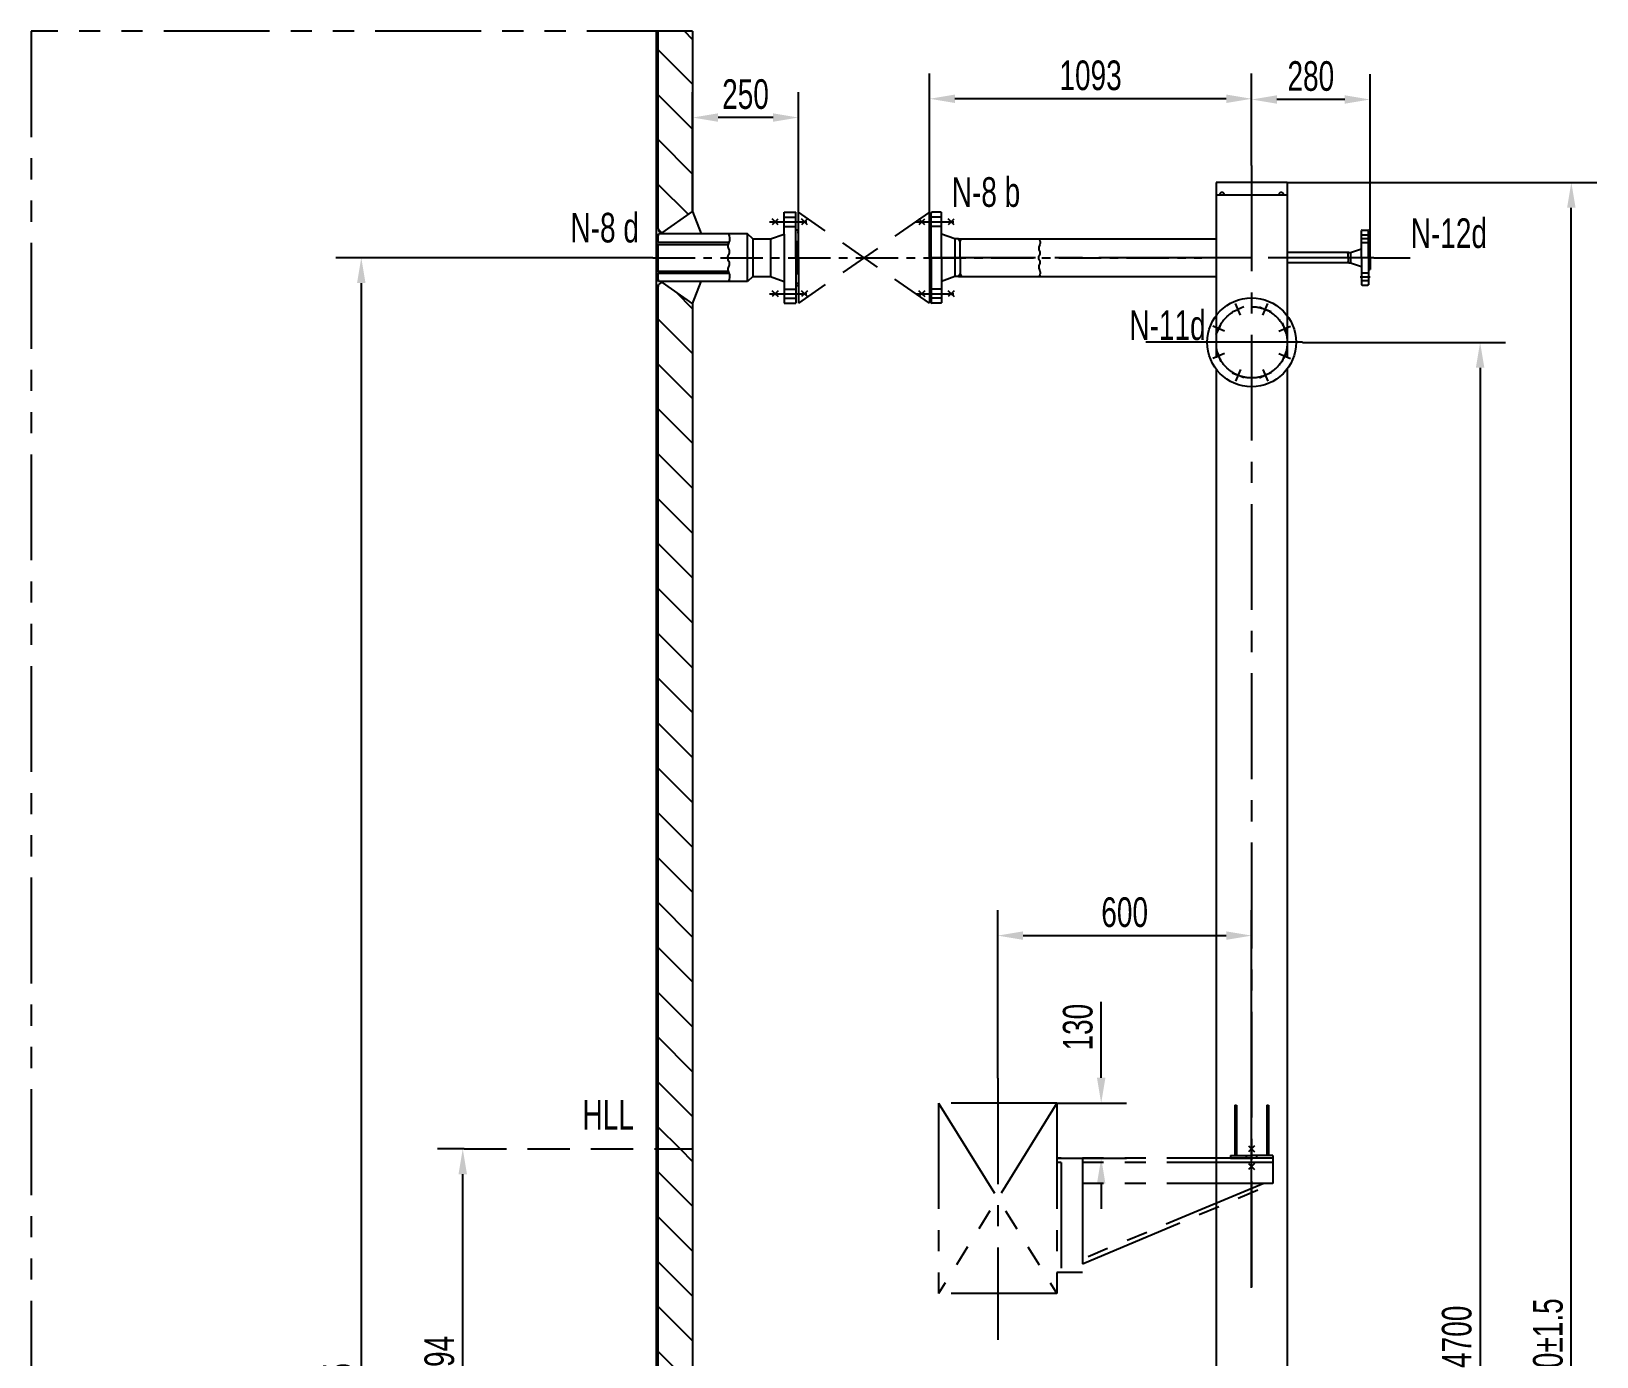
# Model space of a CAD drawing. Extents: x -2 to 23782, y -2 to 16822.
# Drawn here: x 8746 to 12446, y 4291 to 7423 of the extents above; entities that cross this region are included whole.
import ezdxf
from ezdxf.enums import TextEntityAlignment as Align

# ---------------------------------------------------------------- set-up
doc = ezdxf.new("R2010")
doc.units = 0
doc.header["$LTSCALE"] = 200
doc.header["$MEASUREMENT"] = 0
for name, pattern in [('F', [0.75, 0.5, -0.25]), ('G', [2, 1.25, -0.25, 0.25, -0.25]), ('K', [2.5, 1.25, -0.25, 0.25, -0.25, 0.25, -0.25])]:
    doc.linetypes.add(name, pattern=pattern)
doc.layers.get('0').update_dxf_attribs({"linetype": 'CONTINUOUS'})
doc.layers.get('DEFPOINTS').update_dxf_attribs({"linetype": 'CONTINUOUS'})
for name, color, linetype in [('01', 7, 'CONTINUOUS'), ('02', 1, 'CONTINUOUS'), ('02C', 3, 'CONTINUOUS'), ('04', 2, 'F'), ('05', 4, 'G'), ('07', 6, 'K'), ('08', 1, 'CONTINUOUS'), ('11', 3, 'CONTINUOUS')]:
    doc.layers.add(name, color=color, linetype=linetype)
doc.styles.get("Standard").update_dxf_attribs({"font": 'thenor.shx', "width": 0.707, "bigfont": 'hztxt.shx'})
doc.dimstyles.new('INTE', dxfattribs={"dimscale": 20, "dimtxt": 3.5, "dimasz": 3, "dimexe": 3, "dimexo": 0, "dimgap": 1, "dimtad": 1, "dimdec": 3, "dimdsep": 46, "dimtxsty": 'Standard', "dimcen": 0, "dimclrd": 1, "dimclre": 1, "dimclrt": 3, "dimaunit": 1, "dimadec": 0, "dimazin": 0, "dimtfac": 1, "dimtdec": 4, "dimtofl": 0, "dimtmove": 0, "dimatfit": 0, "dimfxl": 0, "dimtzin": 0, "dimarcsym": 0})
doc.dimstyles.new('INTE_CIR_CIR7', dxfattribs={"dimscale": 20, "dimtxt": 3.5, "dimasz": 3, "dimexe": 3, "dimexo": 0, "dimgap": 1, "dimtad": 1, "dimtoh": 1, "dimdec": 3, "dimdsep": 46, "dimtxsty": 'Standard', "dimcen": 0, "dimclrd": 1, "dimclre": 1, "dimclrt": 3, "dimadec": 0, "dimazin": 0, "dimtfac": 1, "dimtdec": 4, "dimtmove": 0, "dimatfit": 3, "dimfxl": 0, "dimtzin": 0, "dimarcsym": 0})

# ---------------------------------------------------------------- blocks, each defined once
blk = doc.blocks.new('*D147')
at = {"color": 1, "linetype": 'ByBlock'}
for p, q in [((19542.2, 8405.5), (19542.2, 8621.5)), ((19822.2, 8215.6), (19822.2, 8621.5)), ((19762.2, 8561.5), (19602.2, 8561.5))]:
    blk.add_line(p, q, dxfattribs=at)
for points in [[(19602.2, 8571.5), (19602.2, 8551.5), (19542.2, 8561.5)], [(19762.2, 8571.5), (19762.2, 8551.5), (19822.2, 8561.5)]]:
    blk.add_solid(points, dxfattribs=at)
at = {"layer": 'DEFPOINTS', "color": 0, "linetype": 'ByBlock'}
for p in [(19542.2, 8561.5), (19542.2, 8405.5), (19822.2, 8215.6)]:
    blk.add_point(p, dxfattribs=at)
at = {"color": 3, "linetype": 'ByBlock', "insert": (19682.2, 8616.5), "char_height": 70, "attachment_point": 5}
blk.add_mtext('280', dxfattribs=at)
blk = doc.blocks.new('*D146')
at = {"color": 1, "linetype": 'ByBlock'}
for p, q in [((10869.3, 6953.9), (10869.3, 7323.4)), ((11630.3, 7105.8), (11630.3, 7323.4)), ((11570.3, 7263.4), (10929.3, 7263.4))]:
    blk.add_line(p, q, dxfattribs=at)
for points in [[(10929.3, 7273.4), (10929.3, 7253.4), (10869.3, 7263.4)], [(11570.3, 7273.4), (11570.3, 7253.4), (11630.3, 7263.4)]]:
    blk.add_solid(points, dxfattribs=at)
at = {"layer": 'DEFPOINTS', "color": 0, "linetype": 'ByBlock'}
for p in [(10869.3, 7263.4), (11630.3, 7105.8), (10869.3, 6953.9)]:
    blk.add_point(p, dxfattribs=at)
at = {"color": 3, "linetype": 'ByBlock', "insert": (11249.8, 7318.4), "char_height": 70, "attachment_point": 5}
blk.add_mtext('1093', dxfattribs=at)
blk = doc.blocks.new('*D148')
at = {"color": 1, "linetype": 'ByBlock'}
for p, q in [((18221.2, 8296.5), (18221.2, 8578.8)), ((18471.2, 8253.6), (18471.2, 8578.8)), ((18411.2, 8518.8), (18281.2, 8518.8))]:
    blk.add_line(p, q, dxfattribs=at)
for points in [[(18281.2, 8528.8), (18281.2, 8508.8), (18221.2, 8518.8)], [(18411.2, 8528.8), (18411.2, 8508.8), (18471.2, 8518.8)]]:
    blk.add_solid(points, dxfattribs=at)
at = {"layer": 'DEFPOINTS', "color": 0, "linetype": 'ByBlock'}
for p in [(18221.2, 8518.8), (18221.2, 8296.5), (18471.2, 8253.6)]:
    blk.add_point(p, dxfattribs=at)
at = {"color": 3, "linetype": 'ByBlock', "insert": (18346.2, 8573.8), "char_height": 70, "attachment_point": 5}
blk.add_mtext('250', dxfattribs=at)
blk = doc.blocks.new('*D144')
at = {"color": 1, "linetype": 'ByBlock'}
for p, q in [((10214.9, 6887.9), (9466.2, 6887.9)), ((9526.2, 6827.9), (9526.2, 1447.9)), ((10214.9, 1387.9), (9466.2, 1387.9))]:
    blk.add_line(p, q, dxfattribs=at)
for points in [[(9516.2, 6827.9), (9536.2, 6827.9), (9526.2, 6887.9)], [(9516.2, 1447.9), (9536.2, 1447.9), (9526.2, 1387.9)]]:
    blk.add_solid(points, dxfattribs=at)
at = {"layer": 'DEFPOINTS', "color": 0, "linetype": 'ByBlock'}
for p in [(10214.9, 6887.9), (9526.2, 1387.9), (10214.9, 1387.9)]:
    blk.add_point(p, dxfattribs=at)
at = {"color": 3, "linetype": 'ByBlock', "insert": (9471.2, 4137.9), "char_height": 70, "attachment_point": 5, "rotation": 90}
blk.add_mtext('5500±1.5', dxfattribs=at)
blk = doc.blocks.new('*D157')
at = {"color": 1, "linetype": 'ByBlock'}
for p, q in [((11714.3, 7065.9), (12445.9, 7065.9)), ((12385.9, 1575.9), (12385.9, 7005.9)), ((11679.8, 1515.9), (12445.9, 1515.9))]:
    blk.add_line(p, q, dxfattribs=at)
for points in [[(12375.9, 7005.9), (12395.9, 7005.9), (12385.9, 7065.9)], [(12375.9, 1575.9), (12395.9, 1575.9), (12385.9, 1515.9)]]:
    blk.add_solid(points, dxfattribs=at)
at = {"layer": 'DEFPOINTS', "color": 0, "linetype": 'ByBlock'}
for p in [(11714.3, 7065.9), (12385.9, 7065.9), (11679.8, 1515.9)]:
    blk.add_point(p, dxfattribs=at)
at = {"color": 3, "linetype": 'ByBlock', "insert": (12330.9, 4290.9), "char_height": 70, "attachment_point": 5, "rotation": 90}
blk.add_mtext('5550±1.5', dxfattribs=at)
blk = doc.blocks.new('*D156')
at = {"color": 1, "linetype": 'ByBlock'}
for p, q in [((11750.4, 7010), (12230.4, 7010)), ((12170.4, 6950), (12170.4, 2370)), ((11750.4, 2310), (12230.4, 2310))]:
    blk.add_line(p, q, dxfattribs=at)
for points in [[(12160.4, 6950), (12180.4, 6950), (12170.4, 7010)], [(12160.4, 2370), (12180.4, 2370), (12170.4, 2310)]]:
    blk.add_solid(points, dxfattribs=at)
at = {"layer": 'DEFPOINTS', "color": 0, "linetype": 'ByBlock'}
for p in [(11750.4, 7010), (11750.4, 2310), (12170.4, 2310)]:
    blk.add_point(p, dxfattribs=at)
at = {"color": 3, "linetype": 'ByBlock', "insert": (12115.4, 4660), "char_height": 70, "attachment_point": 5, "rotation": 90}
blk.add_mtext('4700', dxfattribs=at)
blk = doc.blocks.new('*D161')
at = {"color": 1, "linetype": 'ByBlock'}
for p, q in [((9769, 5104), (9706, 5104)), ((9766, 4170), (9766, 5044)), ((9769, 4110), (9706, 4110))]:
    blk.add_line(p, q, dxfattribs=at)
for points in [[(9756, 5044), (9776, 5044), (9766, 5104)], [(9756, 4170), (9776, 4170), (9766, 4110)]]:
    blk.add_solid(points, dxfattribs=at)
at = {"layer": 'DEFPOINTS', "color": 0, "linetype": 'ByBlock'}
for p in [(9766, 5104), (9769, 5104), (9769, 4110)]:
    blk.add_point(p, dxfattribs=at)
at = {"color": 3, "linetype": 'ByBlock', "insert": (9711, 4607), "char_height": 70, "attachment_point": 5, "rotation": 90}
blk.add_mtext('994', dxfattribs=at)
blk = doc.blocks.new('*D397')
at = {"color": 1, "linetype": 'ByBlock'}
for p, q in [((11274.8, 4949.8), (11274.8, 5129.1)), ((11170.3, 4889.8), (11334.8, 4889.8)), ((11170.3, 4759.8), (11334.8, 4759.8)), ((11274.8, 4699.8), (11274.8, 4639.8))]:
    blk.add_line(p, q, dxfattribs=at)
for points in [[(11264.8, 4949.8), (11284.8, 4949.8), (11274.8, 4889.8)], [(11264.8, 4699.8), (11284.8, 4699.8), (11274.8, 4759.8)]]:
    blk.add_solid(points, dxfattribs=at)
at = {"layer": 'DEFPOINTS', "color": 0, "linetype": 'ByBlock'}
for p in [(11170.3, 4889.8), (11274.8, 4889.8), (11170.3, 4759.8)]:
    blk.add_point(p, dxfattribs=at)
at = {"color": 3, "linetype": 'ByBlock', "insert": (11219.8, 5069.5), "char_height": 70, "attachment_point": 5, "rotation": 90}
blk.add_mtext('130', dxfattribs=at)
blk = doc.blocks.new('*D398')
at = {"color": 1, "linetype": 'ByBlock'}
for p, q in [((11030.3, 4948.9), (11030.3, 5345.8)), ((11630.3, 4453.1), (11630.3, 5345.8)), ((11090.3, 5285.8), (11570.3, 5285.8))]:
    blk.add_line(p, q, dxfattribs=at)
for points in [[(11090.3, 5295.8), (11090.3, 5275.8), (11030.3, 5285.8)], [(11570.3, 5295.8), (11570.3, 5275.8), (11630.3, 5285.8)]]:
    blk.add_solid(points, dxfattribs=at)
at = {"layer": 'DEFPOINTS', "color": 0, "linetype": 'ByBlock'}
for p in [(11630.3, 5285.8), (11030.3, 4948.9), (11630.3, 4453.1)]:
    blk.add_point(p, dxfattribs=at)
at = {"color": 3, "linetype": 'ByBlock', "insert": (11330.3, 5340.8), "char_height": 70, "attachment_point": 5}
blk.add_mtext('600', dxfattribs=at)

msp = doc.modelspace()

# ---------------------------------------------------------------- hatches: boundary and pattern name
at = {"layer": '08'}
h = msp.add_hatch(dxfattribs=at)
h.set_pattern_fill('ANSI31', color=256, scale=600, angle=90, style=0)
h.paths.add_polyline_path([(10309.3216, 7422.8465), (10227.3216, 7422.8465), (10227.3216, 6956.8306), (10228.3216, 6956.2532), (10228.3216, 6951.2532), (10235.3216, 6946.3518), (10237.3216, 6946.3518), (10309.3216, 6996.7667)])
h = msp.add_hatch(dxfattribs=at)
h.set_pattern_fill('ANSI31', color=256, scale=600, angle=90, style=0)
h.paths.add_polyline_path([(10309.3216, 6778.9368), (10237.3216, 6829.3518), (10235.3216, 6829.3518), (10228.3216, 6824.4503), (10228.3216, 6819.4503), (10227.3216, 6818.873), (10227.3216, 4781.8518), (10309.3216, 4781.8518)])
h = msp.add_hatch(dxfattribs=at)
h.set_pattern_fill('ANSI31', color=256, scale=600, angle=90, style=0)
h.paths.add_polyline_path([(10309.3216, 4781.8518), (10227.3216, 4781.8518), (10227.3216, 3787.8518), (10309.3216, 3787.8518)])
h.paths.add_polyline_path([(10309.3216, 3787.8518), (10227.3216, 3787.8518), (10227.3216, 2787.8518), (10309.3216, 2787.8518)])

# ---------------------------------------------------------------- linework, layer by layer
at = {"layer": '01'}
for p, q in [((10223.3216, 7422.8465), (10223.3216, 1463.2359)), ((10227.3216, 7422.8465), (10227.3216, 6956.8306)), ((10309.3216, 7422.8465), (10309.3216, 6996.7667)), ((11714.3216, 7065.8518), (11546.3216, 7065.8518)), ((11546.3216, 7065.8518), (11546.3216, 6887.8518)), ((11714.3216, 7035.8518), (11546.3216, 7035.8518)), ((11714.3216, 7065.8518), (11714.3216, 6887.8518)), ((10237.3216, 6946.3518), (10309.3216, 6996.7667)), ((10309.3216, 6996.7667), (10329.3216, 6944.3518)), ((10228.3216, 6956.2532), (10223.3216, 6959.14)), ((10228.3216, 6956.2532), (10228.3216, 6951.2532)), ((10511.3575, 6965.7807), (10497.2154, 6979.9228)), ((10504.2864, 6972.8518), (10497.2154, 6965.7807)), ((10504.2864, 6972.8518), (10511.3575, 6979.9228)), ((10580.6482, 6965.7807), (10566.506, 6979.9228)), ((10573.5771, 6972.8518), (10566.506, 6965.7807)), ((10573.5771, 6972.8518), (10580.6482, 6979.9228)), ((10858.2648, 6965.7807), (10844.1226, 6979.9228)), ((10851.1937, 6972.8518), (10844.1226, 6965.7807)), ((10851.1937, 6972.8518), (10858.2648, 6979.9228)), ((10927.5555, 6965.7807), (10913.4133, 6979.9228)), ((10920.4844, 6972.8518), (10913.4133, 6965.7807)), ((10920.4844, 6972.8518), (10927.5555, 6979.9228)), ((10228.5441, 6939.3518), (10223.3216, 6936.3365)), ((10227.3216, 6919.5657), (10227.3216, 6856.1378)), ((10235.3216, 6946.3518), (10228.3216, 6951.2532)), ((10235.3216, 6946.3518), (10235.3216, 6944.3518)), ((10237.3216, 6946.3518), (10237.3216, 6944.3518)), ((10439.3216, 6831.3518), (10439.3216, 6944.3518)), ((10451.3216, 6932.3518), (10451.3216, 6843.3518)), ((10493.3216, 6932.3518), (10525.3216, 6943.8518)), ((10493.3216, 6932.3518), (10493.3216, 6843.3518)), ((10525.3216, 6943.8518), (10525.3216, 6831.8518)), ((10929.3216, 6932.3518), (10929.3216, 6843.3518)), ((10937.8575, 6932.3518), (11546.3216, 6932.3518)), ((11546.3216, 6887.8518), (11546.3216, 6750.8518)), ((11860.0537, 6900.3518), (11714.3216, 6900.3518)), ((11714.3216, 6887.8518), (11714.3216, 6750.8518)), ((11858.3216, 6897.3518), (11856.5896, 6900.3518)), ((11858.3216, 6897.3518), (11860.0537, 6900.3518)), ((11864.3216, 6900.3518), (11890.3216, 6908.8518)), ((11864.3216, 6900.3518), (11864.3216, 6875.3518)), ((11860.0537, 6875.3518), (11714.3216, 6875.3518)), ((11858.3216, 6878.3518), (11856.5896, 6875.3518)), ((11858.3216, 6878.3518), (11860.0537, 6875.3518)), ((11864.3216, 6875.3518), (11890.3216, 6866.8518)), ((10228.5441, 6836.3518), (10223.3216, 6839.367)), ((10228.3216, 6819.4503), (10223.3216, 6816.5636)), ((10227.3216, 6818.873), (10227.3216, 1524.269)), ((10235.3216, 6829.3518), (10228.3216, 6824.4503)), ((10228.3216, 6819.4503), (10228.3216, 6824.4503)), ((10235.3216, 6829.3518), (10235.3216, 6831.3518)), ((10237.3216, 6829.3518), (10237.3216, 6831.3518)), ((10237.3216, 6829.3518), (10309.3216, 6778.9368)), ((10309.3216, 6778.9368), (10329.3216, 6831.3518)), ((10493.3216, 6843.3518), (10525.3216, 6831.8518)), ((10504.2864, 6802.8518), (10497.2154, 6809.9228)), ((10511.3575, 6809.9228), (10497.2154, 6795.7807)), ((10580.6482, 6809.9228), (10566.506, 6795.7807)), ((10573.5771, 6802.8518), (10566.506, 6809.9228)), ((10858.2648, 6809.9228), (10844.1226, 6795.7807)), ((10851.1937, 6802.8518), (10844.1226, 6809.9228)), ((10920.4844, 6802.8518), (10913.4133, 6809.9228)), ((10927.5555, 6809.9228), (10913.4133, 6795.7807)), ((10937.8575, 6843.3518), (11546.3216, 6843.3518)), ((10309.3216, 6778.9368), (10309.3216, 1502.7445)), ((10504.2864, 6802.8518), (10511.3575, 6795.7807)), ((10573.5771, 6802.8518), (10580.6482, 6795.7807)), ((10851.1937, 6802.8518), (10858.2648, 6795.7807)), ((10920.4844, 6802.8518), (10927.5555, 6795.7807)), ((11603.8208, 6751.8304), (11592.3403, 6779.5468)), ((11611.9387, 6771.4289), (11598.0805, 6765.6886)), ((11648.7045, 6771.4289), (11662.5627, 6765.6886)), ((11656.8224, 6751.8304), (11668.3029, 6779.5468)), ((11558.225, 6733.951), (11552.4848, 6720.0928)), ((11584.2223, 6759.9484), (11598.0805, 6765.6886)), ((11676.4209, 6759.9484), (11662.5627, 6765.6886)), ((11702.4182, 6733.951), (11708.1585, 6720.0928)), ((11566.343, 6714.3526), (11538.6266, 6725.8331)), ((11546.7445, 6706.2346), (11552.4848, 6720.0928)), ((11694.3003, 6714.3526), (11722.0167, 6725.8331)), ((11713.8987, 6706.2346), (11708.1585, 6720.0928)), ((11566.343, 6661.3509), (11538.6266, 6649.8704)), ((11546.7445, 6669.4689), (11552.4848, 6655.6107)), ((11694.3003, 6661.3509), (11722.0167, 6649.8704)), ((11713.8987, 6669.4689), (11708.1585, 6655.6107)), ((11546.3216, 6624.8518), (11546.3216, 2050.8518)), ((11558.225, 6641.7525), (11552.4848, 6655.6107)), ((11603.8208, 6623.8731), (11592.3403, 6596.1567)), ((11656.8224, 6623.8731), (11668.3029, 6596.1567)), ((11702.4182, 6641.7525), (11708.1585, 6655.6107)), ((11714.3216, 6624.8518), (11714.3216, 2050.8518)), ((11584.2223, 6615.7552), (11598.0805, 6610.0149)), ((11611.9387, 6604.2747), (11598.0805, 6610.0149)), ((11648.7045, 6604.2747), (11662.5627, 6610.0149)), ((11676.4209, 6615.7552), (11662.5627, 6610.0149)), ((11623.2505, 4788.6615), (11637.3927, 4774.5193)), ((11637.3927, 4788.6615), (11623.2505, 4774.5193)), ((11623.2505, 4747.2353), (11637.3927, 4733.0932)), ((11637.3927, 4747.2353), (11623.2505, 4733.0932))]:
    msp.add_line(p, q, dxfattribs=at)
at = {"layer": '01', "ltscale": 0.4}
for p, q in [((10869.3216, 6887.8518), (10869.3216, 7259.2595)), ((10525.3216, 6995.3518), (10553.3216, 6995.3518)), ((10525.3216, 6943.8518), (10525.3216, 6995.3518)), ((10553.3216, 6887.8518), (10553.3216, 6995.3518)), ((10559.3216, 6953.8518), (10559.3216, 6995.3512)), ((10869.3216, 6953.8518), (10869.3216, 6995.3512)), ((10228.9094, 6924.3518), (10395.0507, 6924.3518)), ((10228.9094, 6919.3518), (10393.1386, 6919.3518)), ((10451.3216, 6932.3518), (10493.3216, 6932.3518)), ((10485.9404, 6932.3518), (10493.3216, 6932.3518)), ((10553.3216, 6953.8518), (10559.3216, 6953.8518)), ((10559.3216, 6887.8518), (10559.3216, 6953.8518)), ((10553.3216, 6887.8518), (10553.3216, 6780.3518)), ((10559.3216, 6887.8518), (10559.3216, 6821.8518)), ((10228.9094, 6856.3518), (10393.1386, 6856.3518)), ((10228.9094, 6851.3518), (10395.0507, 6851.3518)), ((10451.3216, 6843.3518), (10493.3216, 6843.3518)), ((10525.3216, 6831.8518), (10525.3216, 6780.3518)), ((10553.3216, 6821.8518), (10559.3216, 6821.8518)), ((10559.3216, 6821.8518), (10559.3216, 6780.3523)), ((10869.3216, 6821.8518), (10869.3216, 6780.3523)), ((10525.3216, 6780.3518), (10553.3216, 6780.3518))]:
    msp.add_line(p, q, dxfattribs=at)
at = {"layer": '01', "ltscale": 2}
for p, q in [((10873.3216, 6994.3518), (10874.3216, 6995.3518)), ((10873.3216, 6887.8518), (10873.3216, 6994.3518)), ((10896.3216, 6995.3518), (10874.3216, 6995.3518)), ((10896.3216, 6995.3518), (10897.3216, 6994.3518)), ((10897.3216, 6946.3518), (10897.3216, 6994.3518)), ((10873.3216, 6953.8518), (10869.3216, 6953.8518)), ((10869.3216, 6887.8518), (10869.3216, 6953.8518)), ((10897.3216, 6887.8518), (10897.3216, 6954.8518)), ((10929.3216, 6932.3518), (10897.3216, 6943.8518)), ((10937.8575, 6932.3518), (10929.3216, 6932.3518)), ((10941.3216, 6926.3518), (10937.8575, 6932.3518)), ((10941.3216, 6926.3518), (10944.7857, 6932.3518)), ((10941.3216, 6887.8518), (10941.3216, 6926.3518)), ((10941.3216, 6905.3518), (10941.3216, 6926.3518)), ((10869.3216, 6887.8518), (10869.3216, 6821.8518)), ((10873.3216, 6887.8518), (10873.3216, 6781.3518)), ((10897.3216, 6887.8518), (10897.3216, 6820.8518)), ((10941.3216, 6887.8518), (10941.3216, 6849.3518)), ((10941.3216, 6849.3518), (10937.8575, 6843.3518)), ((10941.3216, 6870.3518), (10941.3216, 6849.3518)), ((10941.3216, 6849.3518), (10944.7857, 6843.3518)), ((10873.3216, 6821.8518), (10869.3216, 6821.8518)), ((10873.3216, 6821.8518), (10869.3216, 6821.8518)), ((10929.3216, 6843.3518), (10897.3216, 6831.8518)), ((10897.3216, 6829.3518), (10897.3216, 6781.3518)), ((10937.8575, 6843.3518), (10929.3216, 6843.3518)), ((10944.7857, 6843.3518), (10953.3216, 6843.3518)), ((10873.3216, 6781.3518), (10874.3216, 6780.3518)), ((10896.3216, 6780.3518), (10874.3216, 6780.3518)), ((10896.3216, 6780.3518), (10897.3216, 6781.3518)), ((11590.3216, 4884.8483), (11590.3216, 4765.8483)), ((11590.3216, 4884.8483), (11594.3216, 4884.8483)), ((11594.3216, 4884.8483), (11594.3216, 4765.8483)), ((11666.3216, 4884.8483), (11666.3216, 4765.8483)), ((11666.3216, 4884.8483), (11670.3216, 4884.8483)), ((11670.3216, 4884.8483), (11670.3216, 4765.8483)), ((11590.3216, 4795.8483), (11594.3216, 4795.8483)), ((11666.3216, 4795.8483), (11670.3216, 4795.8483)), ((11580.3216, 4765.8483), (11630.3216, 4765.8483)), ((11580.3216, 4765.8483), (11580.3216, 4759.8483)), ((11580.3216, 4759.8483), (11630.3216, 4759.8483)), ((11594.3216, 4765.8483), (11590.3216, 4765.8483)), ((11680.3216, 4765.8483), (11630.3216, 4765.8483)), ((11680.3216, 4759.8483), (11630.3216, 4759.8483)), ((11680.3216, 4765.8483), (11680.3216, 4759.8483))]:
    msp.add_line(p, q, dxfattribs=at)
at = {"layer": '01', "ltscale": 1.5}
for p, q in [((10439.3216, 6944.3518), (10228.3858, 6944.3518)), ((10237.3216, 6946.3518), (10235.3216, 6946.3518)), ((10451.3216, 6932.3518), (10439.3216, 6944.3518)), ((10439.3216, 6831.3518), (10228.3858, 6831.3518)), ((10237.3216, 6829.3518), (10235.3216, 6829.3518)), ((10451.3216, 6843.3518), (10439.3216, 6831.3518))]:
    msp.add_line(p, q, dxfattribs=at)
at = {"layer": '01', "ltscale": 0.5}
for p, q in [((11891.3216, 6952.8518), (11890.3216, 6951.8518)), ((11890.3216, 6887.8518), (11890.3216, 6951.8518)), ((11890.3216, 6941.8518), (11906.3216, 6941.8518)), ((11890.3216, 6923.8518), (11906.3216, 6923.8518)), ((11891.3216, 6952.8518), (11905.3216, 6952.8518)), ((11906.3216, 6951.8518), (11905.3216, 6952.8518)), ((11906.3216, 6887.8518), (11906.3216, 6951.8518)), ((11858.3216, 6887.8518), (11858.3216, 6897.3518)), ((11858.3216, 6887.8518), (11858.3216, 6878.3518)), ((11860.0537, 6900.3518), (11864.3216, 6900.3518)), ((11890.3216, 6887.8518), (11890.3216, 6823.8518)), ((11906.3216, 6915.8518), (11910.3216, 6915.8518)), ((11906.3216, 6887.8518), (11906.3216, 6823.8518)), ((11910.3216, 6887.8518), (11910.3216, 6915.8518)), ((11910.3216, 6887.8518), (11910.3216, 6859.8518)), ((11860.0537, 6875.3518), (11864.3216, 6875.3518)), ((11890.3216, 6851.8518), (11906.3216, 6851.8518)), ((11906.3216, 6859.8518), (11910.3216, 6859.8518)), ((11890.3216, 6833.8518), (11906.3216, 6833.8518)), ((11891.3216, 6822.8518), (11890.3216, 6823.8518)), ((11891.3216, 6822.8518), (11905.3216, 6822.8518)), ((11906.3216, 6823.8518), (11905.3216, 6822.8518))]:
    msp.add_line(p, q, dxfattribs=at)
at = {"layer": '01'}
msp.add_circle((11630.3216, 6687.8518), 105, dxfattribs=at)
for centre, radius, start, end in [((10228.9094, 6925.3518), 6, 201.3615736, 270), ((8523.3216, 6887.8518), 1705, 1.2595339, 1.7118102), ((10228.9094, 6925.3518), 1, 181.2595339, 270), ((8523.3216, 6887.8518), 1706, 1.7298833, 1.8978919), ((10228.9094, 6850.3518), 6, 90, 158.6384264), ((8523.3216, 6887.8518), 1705, 358.2881898, 358.7404661), ((10228.9094, 6850.3518), 1, 90, 178.7404661), ((8523.3216, 6887.8518), 1706, 358.1021081, 358.2701167)]:
    msp.add_arc(centre, radius, start, end, dxfattribs=at)
at = {"layer": '02C'}
for points in [[(10393.675, 6944.3518), (10395.6194, 6939.3744), (10396.5176, 6934.9903), (10396.5949, 6931.1303), (10396.0762, 6927.7255), (10395.1868, 6924.7069), (10394.1517, 6922.0056), (10393.1961, 6919.5525), (10392.545, 6917.2788), (10392.3662, 6915.1247), (10392.598, 6913.0671), (10393.121, 6911.0923), (10393.8162, 6909.1864), (10394.5644, 6907.3357), (10395.2464, 6905.5264), (10395.743, 6903.7447), (10395.935, 6901.9768), (10395.7408, 6900.2111), (10395.2287, 6898.4455), (10394.5048, 6896.6799), (10393.675, 6894.9143), (10392.8451, 6893.1486), (10392.1212, 6891.383), (10391.6092, 6889.6174), (10391.415, 6887.8518), (10391.6092, 6886.0861), (10392.1212, 6884.3205), (10392.8451, 6882.5549), (10393.675, 6880.7893), (10394.5048, 6879.0236), (10395.2287, 6877.258), (10395.7408, 6875.4924), (10395.935, 6873.7268), (10395.743, 6871.9588), (10395.2464, 6870.1771), (10394.5644, 6868.3678), (10393.8162, 6866.5171), (10393.121, 6864.6113), (10392.598, 6862.6364), (10392.3662, 6860.5788), (10392.545, 6858.4247), (10393.1961, 6856.151), (10394.1517, 6853.6979), (10395.1868, 6850.9966), (10396.0762, 6847.9781), (10396.5949, 6844.5733), (10396.5176, 6840.7132), (10395.6194, 6836.3291), (10393.675, 6831.3518)], [(11128.2299, 6932.3518), (11129.7613, 6928.4316), (11130.4688, 6924.9785), (11130.5296, 6921.9384), (11130.1211, 6919.2567), (11129.4206, 6916.8792), (11128.6054, 6914.7517), (11127.8527, 6912.8196), (11127.3399, 6911.0288), (11127.1991, 6909.3322), (11127.3816, 6907.7116), (11127.7936, 6906.1562), (11128.3411, 6904.6551), (11128.9304, 6903.1975), (11129.4675, 6901.7725), (11129.8587, 6900.3692), (11130.0099, 6898.9768), (11129.8569, 6897.5861), (11129.4536, 6896.1955), (11128.8835, 6894.8049), (11128.2299, 6893.4143), (11127.5763, 6892.0236), (11127.0061, 6890.633), (11126.6029, 6889.2424), (11126.4499, 6887.8518), (11126.6029, 6886.4611), (11127.0061, 6885.0705), (11127.5763, 6883.6799), (11128.2299, 6882.2893), (11128.8835, 6880.8986), (11129.4536, 6879.508), (11129.8569, 6878.1174), (11130.0099, 6876.7268), (11129.8587, 6875.3343), (11129.4675, 6873.931), (11128.9304, 6872.506), (11128.3411, 6871.0484), (11127.7936, 6869.5473), (11127.3816, 6867.9919), (11127.1991, 6866.3713), (11127.3399, 6864.6747), (11127.8527, 6862.8839), (11128.6054, 6860.9519), (11129.4206, 6858.8243), (11130.1211, 6856.4468), (11130.5296, 6853.7651), (11130.4688, 6850.725), (11129.7613, 6847.2719), (11128.2299, 6843.3518)]]:
    msp.add_lwpolyline(points, dxfattribs=at)
at = {"layer": '04'}
for p, q in [((10869.3216, 6995.3512), (10559.3216, 6780.3523)), ((10869.3216, 6780.3523), (10559.3216, 6995.3512)), ((11546.3216, 6750.8518), (11546.3216, 6624.8518)), ((11714.3216, 6750.8518), (11714.3216, 6624.8518)), ((9769.048, 4781.8518), (10309.3216, 4781.8518))]:
    msp.add_line(p, q, dxfattribs=at)
at = {"layer": '04', "ltscale": 0.4}
for p, q in [((10525.3216, 6983.8518), (10553.3216, 6983.8518)), ((10525.3216, 6961.8518), (10553.3216, 6961.8518)), ((10556.3216, 6887.8518), (10556.3216, 6948.3518)), ((10556.3216, 6948.3518), (10559.3216, 6948.3518)), ((10556.3216, 6887.8518), (10556.3216, 6827.3518)), ((10525.3216, 6813.8518), (10553.3216, 6813.8518)), ((10556.3216, 6827.3518), (10559.3216, 6827.3518)), ((10525.3216, 6791.8518), (10553.3216, 6791.8518))]:
    msp.add_line(p, q, dxfattribs=at)
at = {"layer": '04', "ltscale": 2}
for p, q in [((10897.3216, 6983.8518), (10873.3216, 6983.8518)), ((10897.3216, 6961.8518), (10873.3216, 6961.8518)), ((10897.3216, 6813.8518), (10873.3216, 6813.8518)), ((10897.3216, 6791.8518), (10873.3216, 6791.8518)), ((11618.3216, 4759.8483), (11618.3216, 4765.8483)), ((11642.3216, 4759.8483), (11642.3216, 4765.8483))]:
    msp.add_line(p, q, dxfattribs=at)
at = {"layer": '04'}
for centre in [(11560.3216, 7035.8518), (11700.3216, 7035.8518)]:
    msp.add_arc(centre, 6, 0, 180, dxfattribs=at)
at = {"layer": '05'}
for p, q in [((11630.3216, 7105.7709), (11630.3216, 4453.0506)), ((11919.4406, 6887.8518), (10845.285, 6887.8518)), ((11630.3216, 6887.8518), (11165.312, 6887.8518)), ((11750.3597, 6687.8518), (11512.6801, 6687.8518)), ((11030.3216, 4948.8536), (11030.3216, 4330.2633))]:
    msp.add_line(p, q, dxfattribs=at)
at = {"layer": '05', "ltscale": 0.4}
for p, q in [((10491.0254, 6972.8518), (10579.3575, 6972.8518)), ((10837.9327, 6972.8518), (10926.2648, 6972.8518)), ((10214.9243, 6887.8518), (11512.8265, 6887.8518)), ((10491.0254, 6802.8518), (10579.3575, 6802.8518)), ((10837.9327, 6802.8518), (10926.2648, 6802.8518))]:
    msp.add_line(p, q, dxfattribs=at)
at = {"layer": '05', "ltscale": 0.5}
for p, q in [((11887.391, 6932.8518), (11908.9772, 6932.8518)), ((11886.7742, 6842.8518), (11910.519, 6842.8518))]:
    msp.add_line(p, q, dxfattribs=at)
at = {"layer": '05'}
msp.add_circle((11630.3216, 6687.8518), 84.25, dxfattribs=at)
at = {"layer": '07'}
for p, q in [((8746.356, 7422.8465), (8746.356, 1137.8518)), ((10309.3216, 7422.8465), (8746.356, 7422.8465)), ((10890.3216, 4889.8483), (10890.3216, 4439.8483)), ((10890.3216, 4889.8483), (11170.3216, 4439.8483)), ((11170.3216, 4889.8483), (10890.3216, 4439.8483)), ((11170.3216, 4889.8483), (10890.3216, 4889.8483)), ((11170.3216, 4889.8483), (11170.3216, 4439.8483)), ((11680.3216, 4759.8483), (11170.3216, 4759.8483)), ((11680.3216, 4749.8483), (11170.3216, 4749.8483)), ((11180.3216, 4749.8483), (11180.3216, 4489.8483)), ((11230.3216, 4759.8483), (11230.3216, 4489.8483)), ((11680.3216, 4759.8483), (11680.3216, 4699.8483)), ((11680.3216, 4699.8483), (11230.3216, 4699.8483)), ((11659.3613, 4699.8483), (11230.3216, 4521.2268)), ((11230.3216, 4509.8483), (11680.3216, 4699.8483)), ((11230.3216, 4489.8483), (11170.3216, 4489.8483)), ((11170.3216, 4439.8483), (10890.3216, 4439.8483))]:
    msp.add_line(p, q, dxfattribs=at)
at = {"layer": '08'}
for p, q in [((11919.4406, 6887.8518), (12004.7693, 6887.8518)), ((11512.6801, 6687.8518), (11380.2989, 6687.8518))]:
    msp.add_line(p, q, dxfattribs=at)
at = {"layer": 'DEFPOINTS', "color": 0, "linetype": 'ByBlock'}
for p in [(10351.3216, 6887.8518), (10309.3216, 6778.9368)]:
    msp.add_point(p, dxfattribs=at)

# ---------------------------------------------------------------- texts
at = {"layer": '02', "width": 0.633862}
for p, p2 in [((10867.8738, 6916.6369), (10867.8863, 6916.6369)), ((11669.8446, 4888.9633), (11669.8572, 4888.9633))]:
    msp.add_text('●', height=0.02, dxfattribs=at).set_placement(p, p2, align=Align.FIT)
at = {"layer": '11', "width": 0.707}
for s, p in [('N-8 b', (10921.6566, 7008.0446)), ('N-8 d', (10020.6137, 6923.8752)), ('HLL', (10049.07, 4827.5417))]:
    msp.add_text(s, height=70, rotation=360, dxfattribs=at).set_placement(p)
for s, p in [('N-12d', (12006.3715, 6910.8854)), ('N-11d', (11341.4744, 6693.3215))]:
    msp.add_text(s, height=70, dxfattribs=at).set_placement(p)

# ---------------------------------------------------------------- dimensions: what is measured, and where the dimension line sits
at = {"layer": '08'}
dim = msp.add_linear_dim(base=(10869.3216, 7263.4382), p1=(11630.3216, 7105.7709), p2=(10869.3216, 6953.8518), text='1093', dimstyle='INTE', override={"dimtmove": 1, "dimatfit": 3}, dxfattribs=at)
dim.commit()
dim.dimension.update_dxf_attribs({"geometry": '*D146', "text_midpoint": (11249.8216, 7318.4382)})
dim = msp.add_linear_dim(base=(11630.3216, 7261.7334), p1=(11910.3216, 6915.8518), p2=(11630.3216, 7105.7709), dimstyle='INTE', override={"dimtmove": 1, "dimatfit": 3}, dxfattribs=at)
dim.commit()
dim.dimension.update_dxf_attribs({"geometry": '*D147', "text_midpoint": (11770.3216, 7316.7403), "insert": (-7911.92, -1299.7638)})
dim = msp.add_linear_dim(base=(10309.3216, 7218.9991), p1=(10559.3216, 6953.8518), p2=(10309.3216, 6996.7667), dimstyle='INTE', dxfattribs=at)
dim.commit()
dim.dimension.update_dxf_attribs({"geometry": '*D148', "text_midpoint": (10434.3216, 7274.006), "insert": (-7911.92, -1299.7638)})
dim = msp.add_linear_dim(base=(12385.8652, 7065.8518), p1=(11679.8216, 1515.8518), p2=(11714.3216, 7065.8518), angle=270, text='<>%%p1.5', dimstyle='INTE_CIR_CIR7', dxfattribs=at)
dim.commit()
dim.dimension.update_dxf_attribs({"geometry": '*D157', "text_midpoint": (12330.8652, 4290.8518)})
dim = msp.add_linear_dim(base=(9526.2097, 1387.8518), p1=(10214.9243, 6887.8518), p2=(10214.9243, 1387.8518), angle=90, text='<>%%p1.5', dimstyle='INTE', override={"dimaunit": 0}, dxfattribs=at)
dim.commit()
dim.dimension.update_dxf_attribs({"geometry": '*D144', "text_midpoint": (9471.2097, 4137.8518)})
for base, p1, p2, picture, middle in [((12170.4279, 1987.8518), (11750.3597, 6687.8518), (11750.3597, 1987.8518), '*D156', (12115.4279, 4337.8518)), ((9765.9764, 4781.8518), (9769.048, 3787.8518), (9769.048, 4781.8518), '*D161', (9710.9764, 4284.8518))]:
    dim = msp.add_linear_dim(base=base, p1=p1, p2=p2, angle=270, dimstyle='INTE_CIR_CIR7', dxfattribs=at)
    dim.commit()
    dim.dimension.update_dxf_attribs({"geometry": picture, "text_midpoint": middle, "insert": (0, -322.1807)})
dim = msp.add_linear_dim(base=(11630.3216, 5285.7528), p1=(11030.3216, 4948.8536), p2=(11630.3216, 4453.0506), dimstyle='INTE_CIR_CIR7', override={"dimtoh": 0, "dimtofl": 0, "dimatfit": 0}, dxfattribs=at)
dim.commit()
dim.dimension.update_dxf_attribs({"geometry": '*D398', "text_midpoint": (11330.3216, 5340.7528)})
dim = msp.add_linear_dim(base=(11274.7843, 4889.8483), p1=(11170.3216, 4759.8483), p2=(11170.3216, 4889.8483), angle=90, dimstyle='INTE_CIR_CIR7', override={"dimtoh": 0, "dimtofl": 0, "dimatfit": 0}, dxfattribs=at)
dim.commit()
dim.dimension.update_dxf_attribs({"geometry": '*D397', "text_midpoint": (11219.7843, 5069.4598)})

doc.saveas('drawing.dxf')
